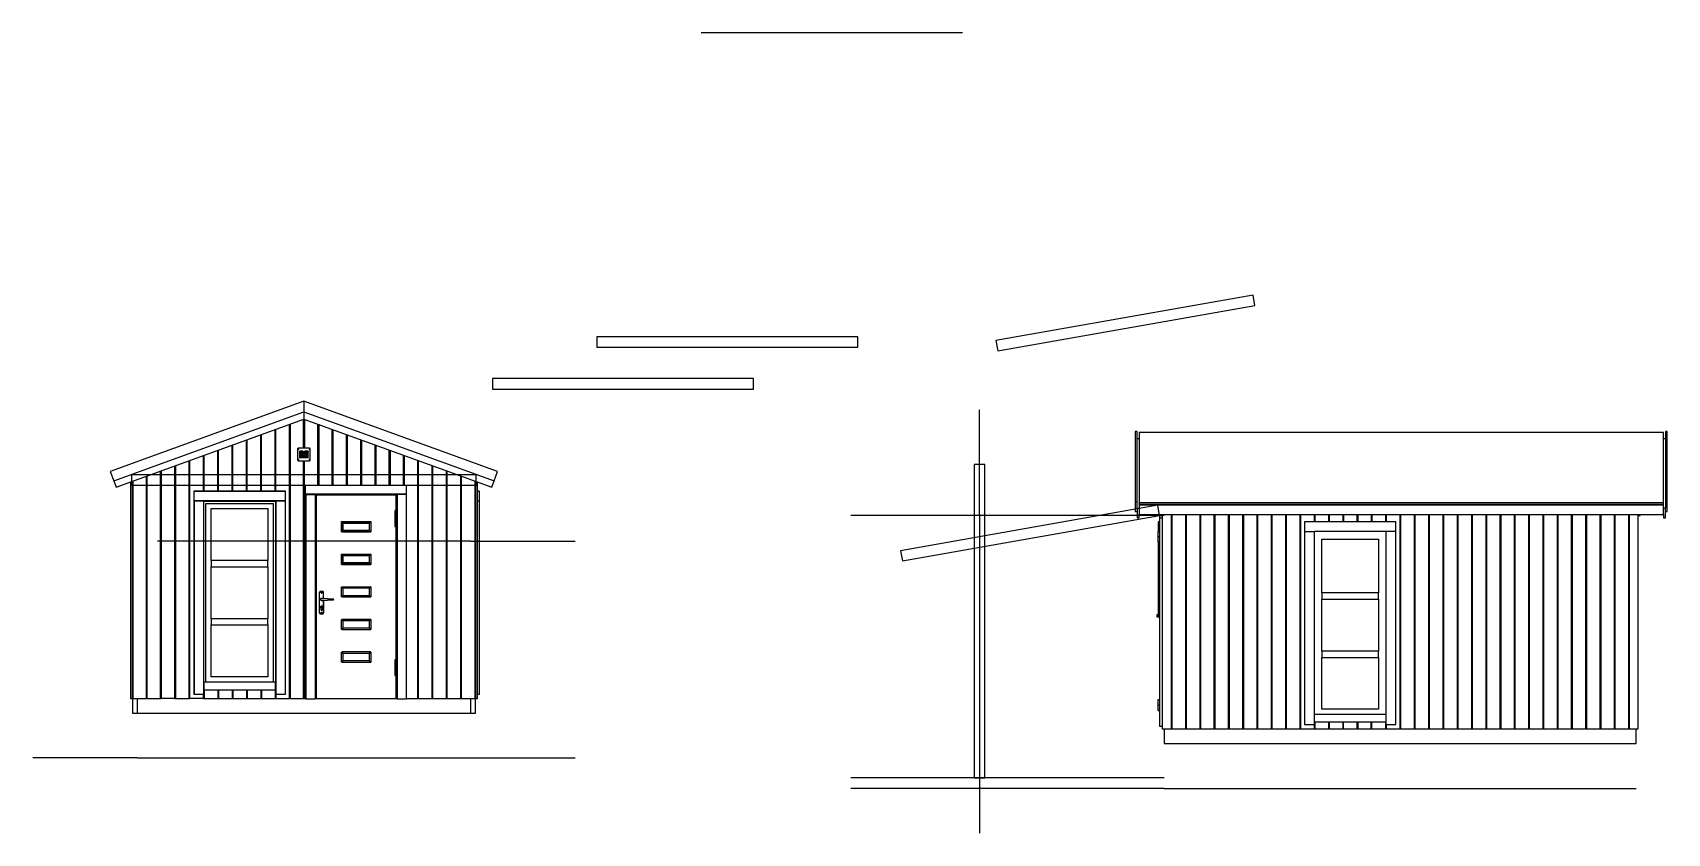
# Model space of a CAD drawing. Header units: millimetres. Extents: x -32864 to 44414, y -51818 to 3927.
# Drawn here: x 22899 to 38548, y -46353 to -38688 of the extents above; entities that cross this region are included whole.
import ezdxf

# ---------------------------------------------------------------- set-up
doc = ezdxf.new("R2010")
doc.units = ezdxf.units.MM
doc.header["$MEASUREMENT"] = 0
doc.layers.get('0').update_dxf_attribs({"true_color": 0xffffff})
for name, color, linetype, lineweight, true_color in [('elements', 4, 'Continuous', 25, 0x00ffff), ('Elements2', 54, 'Continuous', 25, 0x7f7f00), ('fundament', 5, 'Continuous', 25, 0x0000ff)]:
    doc.layers.add(name, color=color, linetype=linetype, lineweight=lineweight, true_color=true_color)
doc.layers.add('heater', color=6, linetype='Continuous', true_color=0xff00ff)

msp = doc.modelspace()

# ---------------------------------------------------------------- linework, layer by layer
for p, q in [((26369, -43269), (26367, -43269)), ((26383, -43269), (26381, -43269)), ((26367, -43412), (26369, -43412)), ((26382, -43412), (26383, -43412)), ((33674, -43567), (33674, -43625)), ((25778, -44112), (25777, -44112)), ((25777, -44119), (25778, -44119)), ((33674, -44255), (33674, -44261)), ((26369, -44697), (26367, -44697)), ((26383, -44697), (26381, -44697)), ((26367, -44839), (26369, -44839)), ((26382, -44839), (26383, -44839)), ((23899, -45632), (22899, -45632)), ((23899, -45632), (27093, -45632)), ((27093, -45632), (28093, -45632)), ((33731, -45923), (30731, -45923)), ((33731, -45923), (38251, -45923))]:
    msp.add_line(p, q)
for points in [[(25496, -42216), (23642, -42891), (23675, -42980), (25496, -42317)], [(25496, -42317), (27316, -42980), (27349, -42891), (25496, -42216)], [(25496, -42216), (25496, -42388), (25496, -42388)], [(23675, -42980), (23698, -43041), (25496, -42388)], [(25492, -42666), (25492, -42388), (25492, -42388)], [(25496, -42388), (27294, -43041), (27316, -42980)], [(25496, -42666), (25496, -42388), (25496, -42388)], [(25500, -42388), (25500, -42666), (25500, -42666)], [(25082, -43079), (25082, -42538), (25082, -42538)], [(25086, -43079), (25086, -42536), (25086, -42536)], [(25089, -43079), (25089, -42535), (25089, -42535)], [(25219, -43079), (25219, -42488), (25219, -42488)], [(25222, -42487), (25222, -43020), (25226, -43020)], [(25226, -43079), (25226, -42485), (25226, -42485)], [(25356, -45062), (25356, -42438), (25356, -42438)], [(25363, -45062), (25359, -45062), (25359, -42437)], [(25363, -42435), (25363, -43020), (25492, -43020)], [(25629, -43020), (25629, -42435), (25629, -42435)], [(25633, -42437), (25633, -43016), (25633, -43016)], [(25637, -42438), (25637, -43020), (25637, -43020)], [(25766, -43020), (25766, -42485), (25766, -42485)], [(25770, -43016), (25770, -42487), (25770, -42487)], [(25773, -42488), (25773, -43020), (25773, -43020)], [(25903, -43020), (25903, -42535), (25903, -42535)], [(25907, -43016), (25907, -42536), (25907, -42536)], [(25910, -42538), (25910, -43020), (25910, -43020)], [(33472, -43181), (33472, -42507), (33452, -42507), (33452, -43181)], [(38510, -43187), (38510, -42517), (33491, -42517), (33491, -43187)], [(38548, -43181), (38548, -42507), (38529, -42507), (38529, -43181)], [(24672, -43079), (24672, -42687), (24672, -42687)], [(24675, -43020), (24675, -42685), (24675, -43020), (24678, -43020)], [(24678, -43079), (24678, -42685), (24678, -42685)], [(24808, -43079), (24808, -42638), (24808, -42638)], [(24812, -43079), (24812, -42635), (24812, -43020), (24815, -43020)], [(24815, -43079), (24815, -42635), (24815, -42635)], [(24945, -43079), (24945, -42587), (24945, -42587)], [(24949, -43079), (24949, -42586), (24949, -43020), (24952, -43020)], [(24952, -43079), (24952, -42584), (24952, -42584)], [(25459, -42696), (25457, -42696), (25449, -42703), (25455, -42703)], [(25459, -42714), (25457, -42714), (25449, -42721), (25455, -42721)], [(25458, -42699), (25455, -42703), (25455, -42703)], [(25455, -42703), (25489, -42703), (25489, -42703)], [(25458, -42717), (25455, -42721), (25455, -42721)], [(25455, -42721), (25489, -42721), (25489, -42721)], [(25458, -42699), (25460, -42698), (25461, -42698), (25461, -42696), (25459, -42696)], [(25485, -42699), (25458, -42699), (25458, -42699)], [(25458, -42717), (25460, -42716), (25461, -42716), (25461, -42714), (25459, -42714)], [(25485, -42717), (25458, -42717), (25458, -42717)], [(25484, -42696), (25459, -42696), (25459, -42696)], [(25484, -42714), (25459, -42714), (25459, -42714)], [(25485, -42699), (25483, -42698), (25482, -42697), (25482, -42696), (25484, -42696)], [(25485, -42717), (25483, -42716), (25482, -42715), (25482, -42714), (25484, -42714)], [(25486, -42696), (25484, -42696), (25484, -42696)], [(25486, -42714), (25484, -42714), (25484, -42714)], [(25486, -42700), (25485, -42699), (25485, -42699)], [(25486, -42719), (25485, -42717), (25485, -42717)], [(25489, -42703), (25494, -42703), (25486, -42696)], [(25489, -42703), (25486, -42700), (25486, -42700)], [(25489, -42721), (25494, -42721), (25486, -42714)], [(25489, -42721), (25486, -42719), (25486, -42719)], [(25508, -42696), (25505, -42696), (25498, -42703), (25503, -42703)], [(25508, -42714), (25505, -42714), (25498, -42721), (25500, -42721)], [(25500, -42721), (25503, -42721), (25503, -42721)], [(25507, -42699), (25503, -42703), (25503, -42703)], [(25503, -42703), (25537, -42703), (25537, -42703)], [(25507, -42717), (25503, -42721), (25503, -42721)], [(25503, -42721), (25537, -42721), (25537, -42721)], [(25507, -42699), (25508, -42698), (25509, -42698), (25509, -42697), (25510, -42697), (25509, -42696), (25508, -42696)], [(25533, -42699), (25507, -42699), (25507, -42699)], [(25507, -42717), (25508, -42716), (25509, -42716), (25509, -42715), (25510, -42715), (25509, -42714), (25508, -42714)], [(25533, -42717), (25507, -42717), (25507, -42717)], [(25533, -42696), (25508, -42696), (25508, -42696)], [(25533, -42714), (25508, -42714), (25508, -42714)], [(25533, -42699), (25532, -42698), (25531, -42698), (25531, -42696), (25533, -42696)], [(25533, -42717), (25532, -42716), (25531, -42716), (25531, -42714), (25533, -42714)], [(25535, -42696), (25533, -42696), (25533, -42696)], [(25535, -42700), (25533, -42699), (25533, -42699)], [(25535, -42714), (25533, -42714), (25533, -42714)], [(25535, -42719), (25533, -42717), (25533, -42717)], [(25537, -42703), (25541, -42703), (25535, -42696)], [(25537, -42703), (25535, -42700), (25535, -42700)], [(25537, -42721), (25541, -42721), (25535, -42714)], [(25537, -42721), (25535, -42719), (25535, -42719)], [(26040, -43020), (26040, -42584), (26040, -42584)], [(26047, -42587), (26047, -43020), (26047, -43020)], [(26177, -43020), (26177, -42635), (26177, -42635)], [(26184, -42638), (26184, -43020), (26184, -43020)], [(26313, -43020), (26313, -42685), (26313, -42685)], [(26317, -42685), (26317, -43016), (26317, -43016)], [(26321, -42687), (26321, -43020), (26321, -43020)], [(33491, -42577), (33472, -42577), (33472, -42577)], [(38529, -42577), (38510, -42577), (38510, -42577)], [(24261, -45062), (24261, -42837), (24261, -42837)], [(24267, -42834), (24267, -43020), (24264, -43020)], [(24267, -45062), (24264, -45062), (24264, -42835)], [(24398, -45062), (24398, -42787), (24398, -42787)], [(24535, -45062), (24401, -45062), (24401, -42785)], [(24404, -45062), (24404, -42784), (24404, -42784)], [(24535, -43020), (24535, -42737), (24535, -42737)], [(24538, -42735), (24538, -43020), (24541, -43020)], [(24541, -43079), (24541, -42734), (24541, -42734)], [(25459, -42733), (25457, -42733), (25449, -42739), (25455, -42739)], [(25459, -42750), (25457, -42750), (25449, -42757), (25455, -42757)], [(25458, -42735), (25455, -42739), (25455, -42739)], [(25455, -42739), (25489, -42739), (25489, -42739)], [(25458, -42754), (25455, -42757), (25455, -42757)], [(25455, -42757), (25489, -42757), (25489, -42757)], [(25458, -42735), (25460, -42734), (25461, -42733), (25461, -42733), (25459, -42733)], [(25485, -42735), (25458, -42735), (25458, -42735)], [(25458, -42754), (25460, -42752), (25461, -42751), (25461, -42751), (25459, -42750)], [(25485, -42754), (25458, -42754), (25458, -42754)], [(25484, -42733), (25459, -42733), (25459, -42733)], [(25484, -42750), (25459, -42750), (25459, -42750)], [(25485, -42735), (25483, -42734), (25483, -42733), (25482, -42733), (25482, -42733), (25484, -42733)], [(25485, -42754), (25483, -42752), (25483, -42751), (25482, -42751), (25482, -42751), (25483, -42751), (25484, -42750)], [(25486, -42733), (25484, -42733), (25484, -42733)], [(25486, -42750), (25484, -42750), (25484, -42750)], [(25486, -42736), (25485, -42735), (25485, -42735)], [(25486, -42754), (25485, -42754), (25485, -42754)], [(25489, -42739), (25494, -42739), (25486, -42733)], [(25489, -42739), (25486, -42736), (25486, -42736)], [(25489, -42757), (25494, -42757), (25486, -42750)], [(25489, -42757), (25486, -42754), (25486, -42754)], [(25492, -43020), (25492, -42787), (25492, -42787)], [(25496, -43020), (25496, -42787), (25496, -43020), (25500, -43020)], [(25508, -42733), (25505, -42733), (25498, -42739), (25500, -42739)], [(25508, -42750), (25505, -42750), (25498, -42757), (25500, -42757)], [(25500, -42739), (25503, -42739), (25503, -42739)], [(25500, -42757), (25503, -42757), (25503, -42757)], [(25500, -45062), (25500, -42787), (25500, -42787)], [(25507, -42735), (25503, -42739), (25503, -42739)], [(25503, -42739), (25537, -42739), (25537, -42739)], [(25507, -42754), (25503, -42757), (25503, -42757)], [(25503, -42757), (25537, -42757), (25537, -42757)], [(25507, -42735), (25508, -42734), (25509, -42733), (25510, -42733), (25508, -42733)], [(25533, -42735), (25507, -42735), (25507, -42735)], [(25507, -42754), (25508, -42752), (25509, -42751), (25510, -42751), (25509, -42751), (25508, -42750)], [(25533, -42754), (25507, -42754), (25507, -42754)], [(25533, -42733), (25508, -42733), (25508, -42733)], [(25533, -42750), (25508, -42750), (25508, -42750)], [(25533, -42735), (25532, -42734), (25531, -42733), (25531, -42733), (25533, -42733)], [(25533, -42754), (25532, -42752), (25531, -42751), (25531, -42751), (25533, -42750)], [(25535, -42733), (25533, -42733), (25533, -42733)], [(25535, -42736), (25533, -42735), (25533, -42735)], [(25535, -42750), (25533, -42750), (25533, -42750)], [(25535, -42754), (25533, -42754), (25533, -42754)], [(25537, -42739), (25541, -42739), (25535, -42733)], [(25537, -42739), (25535, -42736), (25535, -42736)], [(25537, -42757), (25541, -42757), (25535, -42750)], [(25537, -42757), (25535, -42754), (25535, -42754)], [(26450, -43020), (26450, -42734), (26450, -42734)], [(26456, -42737), (26456, -43020), (26456, -43020)], [(26587, -45062), (26587, -42784), (26587, -42784)], [(26594, -45062), (26591, -45062), (26591, -42785)], [(26594, -45062), (26594, -42787), (26594, -42787)], [(26724, -45062), (26724, -42834), (26724, -42834)], [(26731, -45062), (26726, -45062), (26726, -42835)], [(26731, -45062), (26731, -42837), (26731, -42837)], [(23853, -42995), (23835, -42995), (23835, -45062), (23853, -45062), (23853, -43020)], [(23853, -42984), (23853, -43020), (23857, -43020)], [(23857, -43020), (23857, -45062), (23853, -45062)], [(23857, -42983), (23857, -43020), (23857, -43020)], [(23857, -43020), (23987, -43020), (23987, -43020)], [(23987, -45062), (23987, -42936), (23987, -42936)], [(23987, -43020), (23990, -43020), (23990, -43020)], [(23994, -45062), (23990, -45062), (23990, -42935)], [(23990, -43020), (23994, -43020), (23994, -43020)], [(23994, -45062), (23994, -42933), (23994, -42933)], [(23994, -43020), (24124, -43020), (24124, -43020)], [(24124, -45062), (24124, -42887), (24124, -42887)], [(24124, -43020), (24127, -43020), (24127, -43020)], [(24261, -45062), (24127, -45062), (24127, -42885)], [(24127, -43020), (24131, -43020), (24131, -43020)], [(24131, -45062), (24131, -42884), (24131, -42884)], [(24131, -43020), (24261, -43020), (24261, -43020)], [(24261, -43020), (24264, -43020), (24264, -43020)], [(24267, -43020), (24267, -45062), (24398, -45062)], [(24267, -43020), (24398, -43020), (24398, -43020)], [(24398, -43020), (24401, -43020), (24401, -43020)], [(24401, -43020), (24404, -43020), (24404, -43020)], [(24404, -43020), (24535, -43020), (24535, -43020)], [(24535, -43079), (24535, -43020), (24535, -43020)], [(24535, -43020), (24538, -43020), (24538, -43020)], [(24538, -43020), (24538, -43079), (24538, -43079)], [(24541, -43020), (24672, -43020), (24672, -43020)], [(24672, -43020), (24675, -43020), (24675, -43020)], [(24675, -43079), (24675, -43020), (24675, -43020)], [(24678, -43020), (24808, -43020), (24808, -43020)], [(24808, -43020), (24812, -43020), (24812, -43020)], [(24815, -43020), (24945, -43020), (24945, -43020)], [(24945, -43020), (24949, -43020), (24949, -43020)], [(24952, -43020), (25082, -43020), (25082, -43020)], [(25082, -43020), (25086, -43020), (25086, -43020)], [(25086, -43020), (25089, -43020), (25089, -43020)], [(25089, -43020), (25219, -43020), (25219, -43020)], [(25219, -43020), (25222, -43020), (25222, -43020)], [(25222, -43020), (25222, -43079), (25222, -43079)], [(25226, -43020), (25356, -43020), (25356, -43020)], [(25356, -43020), (25359, -43020), (25359, -43020)], [(25359, -43020), (25363, -43020), (25363, -43020)], [(25363, -43020), (25363, -45062), (25492, -45062)], [(25492, -45062), (25492, -43020), (25492, -43020)], [(25492, -43020), (25496, -43020), (25496, -43020)], [(25500, -45062), (25496, -45062), (25496, -43020)], [(25500, -43020), (25512, -43020), (25512, -43020)], [(25512, -43016), (25512, -43019), (26479, -43019)], [(26479, -43108), (25512, -43108), (25512, -43019)], [(26479, -43019), (26479, -43016), (26479, -43016)], [(26479, -43108), (26479, -43019), (26479, -43019)], [(26479, -43020), (26587, -43020), (26587, -43020)], [(26587, -43020), (26591, -43020), (26591, -43020)], [(26594, -43020), (26591, -43020), (26591, -43020)], [(26594, -43020), (26724, -43020), (26724, -43020)], [(26724, -43020), (26726, -43020), (26726, -43020)], [(26726, -43020), (26731, -43020), (26731, -43020)], [(26731, -43020), (26861, -43020), (26861, -43020)], [(26861, -45062), (26861, -42884), (26861, -42884)], [(26861, -43020), (26863, -43020), (26863, -43020)], [(26868, -45062), (26863, -45062), (26863, -42885), (26863, -43020), (26868, -43020)], [(26868, -45062), (26868, -42887), (26868, -42887)], [(26868, -43020), (26997, -43020), (26997, -43020)], [(26997, -45062), (26997, -42933), (26997, -42933)], [(26997, -43020), (27001, -43020), (27001, -43020)], [(27005, -45062), (27001, -45062), (27001, -42935), (27001, -43020), (27005, -43020)], [(27005, -45062), (27005, -42936), (27005, -42936)], [(27005, -43020), (27134, -43020), (27134, -43020)], [(27134, -45062), (27134, -42983), (27134, -42983)], [(27134, -43020), (27138, -43020), (27138, -42984)], [(27138, -43020), (27147, -43020), (27147, -42988)], [(27138, -43020), (27138, -45062), (27156, -45062), (27156, -42995), (27147, -42995)], [(25318, -43081), (25318, -43079), (24443, -43079), (24443, -43082)], [(25318, -43082), (24443, -43082), (24443, -43082)], [(24443, -43082), (24443, -43172), (24443, -43172)], [(25318, -43172), (24443, -43172), (24443, -43175)], [(24538, -43175), (24443, -43175), (24443, -43175)], [(24443, -43175), (24443, -45020), (24445, -45020)], [(24445, -43175), (24445, -45020), (24535, -45020)], [(24535, -43175), (24535, -45020), (24535, -45020)], [(25222, -43175), (25222, -44906), (24538, -44906), (24538, -44979), (25222, -44979), (25222, -44906)], [(24538, -44906), (24538, -43175), (24538, -43175)], [(24538, -43175), (25222, -43175), (25222, -43175)], [(25226, -43175), (25222, -43175), (25222, -43175)], [(25226, -43175), (25226, -45020), (25315, -45020)], [(25315, -43175), (25226, -43175), (25226, -43175)], [(25315, -45020), (25318, -45020), (25318, -43175)], [(25318, -43175), (25315, -43175), (25315, -45020)], [(25512, -43108), (25512, -43111), (25512, -43111)], [(25512, -43111), (25512, -45065), (25515, -45065)], [(25515, -43111), (25512, -43111), (25512, -43111)], [(25515, -43111), (25515, -45065), (25604, -45065)], [(25613, -43111), (25613, -45062), (25607, -45062)], [(25607, -43111), (26384, -43111), (26384, -43111)], [(26378, -43264), (26378, -43117), (25613, -43117)], [(25633, -43111), (25633, -43117), (25633, -43117)], [(25668, -43117), (25668, -43111), (25668, -43111)], [(25672, -43111), (25672, -43117), (25672, -43117)], [(25730, -43117), (25730, -43111), (25730, -43111)], [(25734, -43111), (25734, -43117), (25734, -43117)], [(25770, -43111), (25770, -43117), (25770, -43117)], [(25804, -43117), (25804, -43111), (25804, -43111)], [(25809, -43111), (25809, -43117), (25809, -43117)], [(25867, -43117), (25867, -43111), (25867, -43111)], [(25871, -43111), (25871, -43117), (25871, -43117)], [(25907, -43111), (25907, -43117), (25907, -43117)], [(25941, -43117), (25941, -43111), (25941, -43111)], [(25946, -43111), (25946, -43117), (25946, -43117)], [(25997, -43111), (25997, -43117), (25997, -43117)], [(26043, -43111), (26043, -43117), (26043, -43117)], [(26089, -43117), (26089, -43111), (26089, -43111)], [(26140, -43117), (26140, -43111), (26140, -43111)], [(26144, -43111), (26144, -43117), (26144, -43117)], [(26180, -43117), (26180, -43111), (26180, -43111)], [(26215, -43117), (26215, -43111), (26215, -43111)], [(26219, -43111), (26219, -43117), (26219, -43117)], [(26277, -43117), (26277, -43111), (26277, -43111)], [(26281, -43111), (26281, -43117), (26281, -43117)], [(26317, -43111), (26317, -43117), (26317, -43117)], [(26352, -43117), (26352, -43111), (26352, -43111)], [(26356, -43111), (26356, -43117), (26356, -43117)], [(26384, -43111), (26384, -45065), (26387, -45065)], [(26387, -43111), (26384, -43111), (26384, -43111)], [(26387, -43111), (26387, -45065), (26476, -45065)], [(26476, -43111), (26387, -43111), (26387, -43111)], [(26476, -45065), (26479, -45065), (26479, -43111), (26476, -43111)], [(26476, -43111), (26476, -45065), (26476, -45065)], [(26479, -43111), (26479, -43108), (26479, -43108)], [(27173, -43175), (27175, -43174), (27176, -43172), (27176, -43082), (27175, -43080), (27173, -43079), (27156, -43079)], [(27173, -43175), (27156, -43175), (27156, -43175)], [(33472, -43242), (33472, -43181), (33452, -43181), (33452, -43272), (33472, -43272)], [(33491, -43187), (38510, -43187), (38510, -43187)], [(38510, -43192), (33491, -43192), (33491, -43187)], [(33491, -43192), (33491, -43191), (33491, -43191)], [(38529, -43181), (38529, -43242), (38510, -43242)], [(38510, -43192), (38510, -43187), (38510, -43187)], [(38529, -43272), (38548, -43272), (38548, -43181), (38529, -43181)], [(24558, -44906), (24558, -43195), (25202, -43195), (25202, -44906)], [(24608, -43741), (24608, -43245), (25151, -43245), (25151, -43741)], [(26383, -43269), (26383, -43267), (26382, -43265), (26380, -43264), (26370, -43264), (26369, -43265), (26367, -43267), (26367, -43269)], [(26367, -43269), (26367, -43343), (26369, -43343)], [(26369, -43346), (26367, -43346), (26367, -43412)], [(26384, -43196), (26378, -43196), (26378, -43196)], [(26378, -43241), (26384, -43241), (26384, -43241)], [(26378, -43346), (26378, -43343), (26378, -43343)], [(26381, -43343), (26383, -43343), (26383, -43269)], [(26383, -43412), (26383, -43346), (26382, -43346)], [(33472, -43242), (33491, -43242), (33491, -43242)], [(33472, -43242), (33472, -43272), (33472, -43272)], [(33472, -43272), (33472, -43333), (33491, -43333), (33491, -43300)], [(33491, -43192), (33491, -43210), (33491, -43210)], [(38510, -43210), (33491, -43210), (33491, -43210)], [(33491, -43210), (33491, -43242), (33491, -43242)], [(33491, -43210), (38510, -43210), (38510, -43210)], [(33491, -43242), (33491, -43300), (33491, -43300)], [(33491, -43300), (38510, -43300), (38510, -43300)], [(33687, -43300), (33687, -43334), (33713, -43334)], [(33713, -43335), (33687, -43335), (33687, -45327), (33713, -45327)], [(33695, -43300), (33695, -43311), (33698, -43311)], [(33698, -43300), (33698, -43311), (33701, -43311)], [(33701, -43300), (33701, -43311), (33707, -43311)], [(33701, -43300), (33701, -43311), (33701, -43311)], [(33707, -43300), (33707, -43311), (33710, -43311)], [(33707, -43311), (33707, -43300), (33707, -43300)], [(33710, -43300), (33710, -43311), (33713, -43311)], [(33713, -43300), (33713, -45353), (33798, -45353)], [(33798, -43300), (33798, -45353), (33801, -45353)], [(33805, -45353), (33801, -45353), (33801, -43300)], [(33805, -43300), (33805, -45353), (33934, -45353)], [(33934, -43300), (33934, -45353), (33938, -45353)], [(33938, -43300), (33938, -45353), (33942, -45353)], [(33942, -43300), (33942, -45353), (34071, -45353)], [(34071, -43300), (34071, -45353), (34075, -45353)], [(34075, -43300), (34075, -45353), (34079, -45353)], [(34079, -43300), (34079, -45353), (34208, -45353)], [(34208, -43300), (34208, -45353), (34212, -45353)], [(34215, -45353), (34212, -45353), (34212, -43300)], [(34215, -43300), (34215, -45353), (34345, -45353)], [(34345, -43300), (34345, -45353), (34349, -45353)], [(34352, -45353), (34349, -45353), (34349, -43300)], [(34352, -43300), (34352, -45353), (34482, -45353)], [(34482, -43300), (34482, -45353), (34485, -45353)], [(34485, -43300), (34485, -45353), (34489, -45353)], [(34489, -43300), (34489, -45353), (34618, -45353)], [(34618, -43300), (34618, -45353), (34622, -45353)], [(34626, -43300), (34626, -45353), (34622, -45353)], [(34622, -45353), (34622, -43300), (34622, -43300)], [(34755, -43300), (34755, -45353), (34759, -45353)], [(34763, -45353), (34759, -45353), (34759, -43300)], [(34763, -43300), (34763, -45353), (34892, -45353)], [(34892, -43300), (34892, -45353), (34896, -45353)], [(34899, -45353), (34896, -45353), (34896, -43300)], [(34899, -43300), (34899, -45353), (35029, -45353)], [(35029, -43300), (35029, -45353), (35033, -45353)], [(35036, -43300), (35036, -45353), (35033, -45353)], [(35033, -43300), (35033, -45353), (35033, -45353)], [(35166, -43300), (35166, -43370), (35166, -43370)], [(35169, -43300), (35169, -43370), (35169, -43370)], [(35173, -43300), (35173, -43370), (35173, -43370)], [(35303, -43300), (35303, -43370), (35303, -43370)], [(35306, -43370), (35306, -43300), (35306, -43300)], [(35310, -43300), (35310, -43370), (35310, -43370)], [(35440, -43300), (35440, -43370), (35440, -43370)], [(35443, -43300), (35443, -43370), (35443, -43370)], [(35447, -43300), (35447, -43370), (35447, -43370)], [(35577, -43300), (35577, -43370), (35577, -43370)], [(35580, -43300), (35580, -43370), (35580, -43370)], [(35584, -43300), (35584, -43370), (35584, -43370)], [(35714, -43300), (35714, -43370), (35714, -43370)], [(35717, -43300), (35717, -43370), (35717, -43370)], [(35720, -43300), (35720, -43370), (35720, -43370)], [(35851, -43300), (35851, -43370), (35851, -43370)], [(35854, -43370), (35854, -43300), (35854, -43300)], [(35857, -43300), (35857, -43370), (35857, -43370)], [(35988, -43300), (35988, -45353), (35991, -45353)], [(35994, -45353), (35991, -45353), (35991, -43300)], [(35994, -43300), (35994, -45353), (36124, -45353)], [(36124, -43300), (36124, -45353), (36128, -45353)], [(36131, -45353), (36128, -45353), (36128, -43300)], [(36131, -43300), (36131, -45353), (36261, -45353)], [(36261, -43300), (36261, -45353), (36265, -45353)], [(36268, -45353), (36265, -45353), (36265, -43300)], [(36268, -43300), (36268, -45353), (36398, -45353)], [(36398, -43300), (36398, -45353), (36402, -45353)], [(36402, -43300), (36402, -45353), (36405, -45353)], [(36405, -43300), (36405, -45353), (36535, -45353)], [(36535, -43300), (36535, -45353), (36539, -45353)], [(36542, -45353), (36539, -45353), (36539, -43300)], [(36542, -43300), (36542, -45353), (36672, -45353)], [(36672, -43300), (36672, -45353), (36675, -45353)], [(36679, -45353), (36675, -45353), (36675, -43300)], [(36679, -43300), (36679, -45353), (36809, -45353)], [(36809, -43300), (36809, -45353), (36812, -45353)], [(36812, -43300), (36812, -45353), (36816, -45353)], [(36816, -43300), (36816, -45353), (36945, -45353)], [(36945, -43300), (36945, -45353), (36949, -45353)], [(36953, -45353), (36949, -45353), (36949, -43300)], [(36953, -43300), (36953, -45353), (37082, -45353)], [(37082, -43300), (37082, -45353), (37086, -45353)], [(37086, -43300), (37086, -45353), (37089, -45353)], [(37089, -43300), (37089, -45353), (37219, -45353)], [(37219, -43300), (37219, -45353), (37223, -45353)], [(37223, -43300), (37223, -45353), (37226, -45353)], [(37226, -43300), (37226, -45353), (37356, -45353)], [(37356, -43300), (37356, -45353), (37359, -45353)], [(37359, -43300), (37359, -45353), (37363, -45353)], [(37363, -43300), (37363, -45353), (37493, -45353)], [(37493, -43300), (37493, -45353), (37496, -45353)], [(37496, -43300), (37496, -45353), (37500, -45353)], [(37500, -43300), (37500, -45353), (37629, -45353)], [(37629, -43300), (37629, -45353), (37633, -45353)], [(37637, -45353), (37633, -45353), (37633, -43300)], [(37637, -43300), (37637, -45353), (37766, -45353)], [(37766, -43300), (37766, -45353), (37770, -45353)], [(37774, -45353), (37770, -45353), (37770, -43300)], [(37774, -43300), (37774, -45353), (37903, -45353)], [(37903, -43300), (37903, -45353), (37907, -45353)], [(37910, -45353), (37907, -45353), (37907, -43300)], [(37910, -43300), (37910, -45353), (38040, -45353)], [(38040, -43300), (38040, -45353), (38044, -45353)], [(38044, -43300), (38044, -45353), (38047, -45353)], [(38047, -43300), (38047, -45353), (38177, -45353)], [(38177, -43300), (38177, -45353), (38180, -45353)], [(38184, -43300), (38184, -45353), (38180, -45353), (38180, -43300)], [(38184, -45353), (38269, -45353), (38269, -43300)], [(38269, -43311), (38271, -43311), (38271, -43311)], [(38271, -43300), (38271, -43311), (38274, -43311)], [(38274, -43300), (38274, -43311), (38275, -43311)], [(38275, -43300), (38275, -43311), (38280, -43311)], [(38281, -43311), (38280, -43311), (38280, -43300)], [(38281, -43300), (38281, -43311), (38284, -43311)], [(38284, -43311), (38287, -43311), (38287, -43300)], [(38284, -43311), (38284, -43300), (38284, -43300)], [(38510, -43210), (38510, -43192), (38510, -43192)], [(38510, -43242), (38510, -43210), (38510, -43210)], [(38510, -43300), (38510, -43242), (38510, -43242)], [(38510, -43300), (38510, -43333), (38529, -43333), (38529, -43272)], [(38529, -43272), (38529, -43242), (38529, -43242)], [(25855, -43367), (25855, -43369), (25857, -43369)], [(25855, -43367), (25855, -43369), (25856, -43370)], [(25869, -43383), (25855, -43367), (25855, -43367)], [(25855, -43468), (25869, -43454), (25869, -43454)], [(25855, -43468), (25856, -43466), (25856, -43466)], [(25857, -43467), (25855, -43468), (25855, -43468)], [(25856, -43370), (25869, -43383), (25869, -43383)], [(25869, -43453), (25856, -43466), (25856, -43370)], [(25870, -43382), (25857, -43369), (26136, -43369)], [(25857, -43467), (25870, -43455), (25870, -43455)], [(25857, -43467), (26136, -43467), (26136, -43467)], [(25870, -43382), (25870, -43383), (25869, -43383)], [(25869, -43454), (25869, -43383), (25869, -43383)], [(25869, -43383), (26121, -43383), (26121, -43383)], [(25869, -43383), (25869, -43383), (25869, -43383)], [(25869, -43383), (25869, -43453), (25869, -43453)], [(25869, -43453), (25869, -43453), (25869, -43454)], [(25870, -43455), (25870, -43454), (25869, -43454)], [(26121, -43454), (25869, -43454), (25869, -43454)], [(25870, -43382), (26122, -43382), (26122, -43382)], [(26122, -43455), (25870, -43455), (25870, -43455)], [(26134, -43369), (26121, -43382), (26121, -43382)], [(26121, -43383), (26122, -43382), (26122, -43382)], [(26121, -43383), (26122, -43383), (26122, -43383)], [(26121, -43383), (26121, -43454), (26121, -43454)], [(26121, -43454), (26121, -43453), (26122, -43453)], [(26122, -43455), (26122, -43454), (26121, -43454)], [(26121, -43455), (26134, -43467), (26134, -43467)], [(26122, -43382), (26136, -43369), (26136, -43369)], [(26122, -43383), (26136, -43370), (26136, -43370)], [(26136, -43466), (26122, -43453), (26122, -43383)], [(26136, -43467), (26122, -43455), (26122, -43455)], [(26137, -43367), (26136, -43369), (26136, -43370)], [(26136, -43369), (26137, -43367), (26137, -43367)], [(26136, -43369), (26137, -43367), (26137, -43367)], [(26136, -43370), (26136, -43466), (26136, -43466)], [(26136, -43466), (26136, -43468), (26137, -43468)], [(26137, -43468), (26136, -43468), (26136, -43467)], [(26137, -43468), (26136, -43468), (26136, -43468)], [(26367, -43412), (26367, -43415), (26369, -43415), (26372, -43418), (26378, -43418), (26380, -43417), (26382, -43415), (26383, -43415), (26383, -43412)], [(26378, -44692), (26378, -43418), (26378, -43418)], [(33674, -43465), (33673, -43465), (33671, -43465), (33671, -43468)], [(33687, -43468), (33671, -43468), (33671, -43468)], [(33671, -43468), (33671, -43515), (33687, -43515)], [(33687, -43372), (33674, -43372), (33674, -43465)], [(33677, -43465), (33674, -43465), (33674, -43465)], [(33683, -43465), (33677, -43465), (33677, -43465)], [(33684, -43465), (33683, -43465), (33683, -43465)], [(33687, -43465), (33686, -43465), (33684, -43465)], [(35949, -43465), (35949, -43370), (35074, -43370), (35074, -43465), (35169, -43465)], [(35074, -43465), (35074, -45312), (35169, -45312), (35169, -43465)], [(35949, -43465), (35169, -43465), (35169, -43465)], [(35854, -43465), (35854, -45312), (35949, -45312), (35949, -43465)], [(33687, -43516), (33671, -43516), (33671, -43564)], [(33671, -43564), (33671, -43566), (33673, -43567), (33674, -43567), (33684, -43567), (33686, -43567), (33687, -43566)], [(33671, -43564), (33687, -43564), (33687, -43564)], [(33674, -43515), (33674, -43516), (33674, -43516)], [(33686, -43516), (33686, -43515), (33686, -43515)], [(35241, -44052), (35241, -43536), (35784, -43536), (35784, -44052)], [(24608, -44299), (24608, -43802), (24608, -43802)], [(25151, -43802), (25151, -44299), (25151, -44299)], [(25855, -43680), (25857, -43681), (25857, -43681)], [(25855, -43680), (25855, -43681), (25856, -43682)], [(25869, -43695), (25855, -43680), (25855, -43680)], [(25855, -43781), (25869, -43765), (25869, -43765)], [(25855, -43781), (25855, -43780), (25856, -43778)], [(25857, -43780), (25855, -43780), (25855, -43781)], [(25856, -43682), (25869, -43695), (25869, -43695)], [(25869, -43765), (25856, -43778), (25856, -43682)], [(25870, -43693), (25857, -43681), (26136, -43681)], [(25857, -43780), (25870, -43766), (25870, -43766)], [(25857, -43780), (26136, -43780), (26136, -43780)], [(25869, -43695), (25869, -43695), (25870, -43695), (25870, -43693)], [(25869, -43765), (25869, -43695), (25869, -43695)], [(25869, -43695), (26121, -43695), (26121, -43695)], [(25869, -43695), (25869, -43695), (25869, -43695)], [(25869, -43695), (25869, -43765), (25869, -43765)], [(25869, -43765), (25870, -43766), (25870, -43766)], [(26121, -43765), (25869, -43765), (25869, -43765)], [(25869, -43765), (25869, -43765), (25869, -43765)], [(25870, -43693), (26122, -43693), (26122, -43693)], [(26122, -43766), (25870, -43766), (25870, -43766)], [(26137, -43680), (26136, -43681), (26136, -43682), (26122, -43695), (26121, -43695)], [(26134, -43681), (26121, -43693), (26121, -43693)], [(26121, -43695), (26121, -43695), (26122, -43695), (26122, -43693)], [(26121, -43695), (26121, -43765), (26121, -43765)], [(26122, -43766), (26121, -43765), (26121, -43765)], [(26121, -43765), (26122, -43765), (26122, -43765)], [(26121, -43766), (26134, -43780), (26134, -43780)], [(26122, -43693), (26136, -43681), (26136, -43681)], [(26136, -43778), (26122, -43765), (26122, -43695)], [(26136, -43780), (26122, -43766), (26122, -43766)], [(26136, -43681), (26136, -43680), (26137, -43680)], [(26136, -43680), (26137, -43680), (26137, -43680)], [(26136, -43682), (26136, -43778), (26136, -43778)], [(26136, -43778), (26136, -43780), (26137, -43781)], [(26137, -43781), (26136, -43780), (26136, -43780)], [(26137, -43781), (26136, -43780), (26136, -43780)], [(26384, -43794), (26378, -43794), (26378, -43794)], [(26378, -43840), (26384, -43840), (26384, -43840)], [(25653, -44040), (25651, -44040), (25649, -44040), (25648, -44041), (25646, -44044), (25645, -44045), (25644, -44048)], [(25645, -44243), (25645, -44048), (25644, -44048)], [(25644, -44243), (25644, -44048), (25644, -44048)], [(25653, -44040), (25650, -44041), (25647, -44044), (25645, -44048)], [(25653, -44040), (25653, -44038), (25653, -44038)], [(25653, -44040), (25653, -44038), (25653, -44038)], [(25675, -44040), (25653, -44040), (25653, -44040)], [(25653, -44040), (25653, -44040), (25653, -44040)], [(25675, -44040), (25653, -44040), (25653, -44040)], [(25657, -44107), (25655, -44110), (25655, -44110)], [(25657, -44107), (25655, -44110), (25655, -44110)], [(25655, -44119), (25657, -44122), (25657, -44122)], [(25655, -44119), (25657, -44122), (25657, -44122)], [(25661, -44106), (25658, -44106), (25657, -44107)], [(25661, -44106), (25657, -44107), (25657, -44107)], [(25657, -44122), (25661, -44124), (25661, -44124)], [(25657, -44122), (25661, -44124), (25661, -44124)], [(25662, -44046), (25660, -44048), (25660, -44048)], [(25660, -44047), (25660, -44048), (25660, -44048)], [(25660, -44048), (25660, -44047), (25660, -44047)], [(25660, -44048), (25660, -44050), (25661, -44052)], [(25660, -44048), (25660, -44050), (25660, -44050)], [(25660, -44048), (25660, -44050), (25660, -44050)], [(25660, -44050), (25660, -44049), (25660, -44049)], [(25660, -44050), (25660, -44052), (25660, -44052)], [(25660, -44050), (25660, -44052), (25660, -44052)], [(25661, -44046), (25662, -44046), (25662, -44046)], [(25661, -44052), (25661, -44051), (25661, -44051)], [(25661, -44052), (25661, -44051), (25661, -44051)], [(25661, -44052), (25663, -44052), (25663, -44052)], [(25661, -44052), (25662, -44052), (25662, -44052)], [(25663, -44052), (25662, -44052), (25661, -44052)], [(25665, -44105), (25662, -44105), (25661, -44106)], [(25665, -44105), (25661, -44106), (25661, -44106)], [(25661, -44124), (25665, -44124), (25665, -44124)], [(25661, -44124), (25665, -44124), (25665, -44124)], [(25662, -44046), (25662, -44045), (25662, -44045)], [(25664, -44045), (25662, -44046), (25662, -44046)], [(25662, -44045), (25662, -44046), (25662, -44046)], [(25663, -44050), (25662, -44050), (25662, -44049), (25663, -44049)], [(25663, -44049), (25662, -44049), (25662, -44049)], [(25663, -44050), (25662, -44050), (25662, -44050)], [(25663, -44045), (25664, -44045), (25664, -44045)], [(25663, -44048), (25664, -44047), (25664, -44047)], [(25664, -44049), (25663, -44048), (25663, -44048)], [(25663, -44050), (25663, -44049), (25663, -44048)], [(25663, -44049), (25664, -44049), (25663, -44048)], [(25664, -44050), (25663, -44050), (25663, -44049), (25664, -44049)], [(25664, -44052), (25663, -44050), (25663, -44050)], [(25664, -44050), (25663, -44050), (25663, -44050)], [(25663, -44052), (25665, -44054), (25665, -44054)], [(25663, -44052), (25664, -44054), (25664, -44054)], [(25663, -44052), (25663, -44052), (25663, -44052)], [(25663, -44052), (25664, -44054), (25664, -44054)], [(25664, -44045), (25664, -44044), (25664, -44044)], [(25664, -44045), (25664, -44044), (25664, -44044)], [(25666, -44045), (25664, -44045), (25664, -44045)], [(25666, -44045), (25664, -44045), (25664, -44045)], [(25666, -44045), (25664, -44045), (25664, -44045)], [(25664, -44047), (25665, -44047), (25665, -44047)], [(25664, -44048), (25664, -44047), (25664, -44047)], [(25664, -44048), (25665, -44048), (25665, -44048)], [(25664, -44049), (25664, -44048), (25664, -44048)], [(25664, -44050), (25664, -44049), (25664, -44048)], [(25664, -44051), (25664, -44050), (25664, -44050)], [(25665, -44051), (25664, -44051), (25664, -44051)], [(25664, -44051), (25664, -44052), (25664, -44052)], [(25665, -44052), (25664, -44052), (25664, -44052)], [(25664, -44054), (25665, -44054), (25665, -44054)], [(25664, -44054), (25665, -44054), (25665, -44054)], [(25665, -44048), (25665, -44047), (25665, -44047)], [(25665, -44047), (25665, -44048), (25665, -44048)], [(25665, -44047), (25665, -44049), (25665, -44049)], [(25665, -44048), (25665, -44049), (25667, -44049)], [(25665, -44048), (25665, -44049), (25666, -44049)], [(25665, -44048), (25665, -44049), (25665, -44049)], [(25665, -44050), (25665, -44049), (25665, -44049)], [(25665, -44050), (25665, -44049), (25665, -44049)], [(25665, -44050), (25665, -44049), (25665, -44049)], [(25667, -44050), (25665, -44050), (25665, -44050)], [(25665, -44050), (25666, -44050), (25666, -44050)], [(25665, -44050), (25665, -44052), (25665, -44052)], [(25665, -44050), (25665, -44052), (25665, -44052)], [(25665, -44054), (25667, -44052), (25667, -44052)], [(25665, -44054), (25666, -44052), (25666, -44052)], [(25665, -44054), (25665, -44052), (25665, -44052)], [(25665, -44054), (25666, -44052), (25666, -44052)], [(25665, -44054), (25665, -44052), (25665, -44052)], [(25665, -44105), (25665, -44103), (25665, -44103)], [(25669, -44106), (25667, -44105), (25665, -44105)], [(25669, -44106), (25665, -44105), (25665, -44105)], [(25665, -44105), (25777, -44112), (25777, -44112)], [(25665, -44124), (25777, -44119), (25777, -44119)], [(25665, -44124), (25667, -44124), (25669, -44124)], [(25665, -44124), (25669, -44124), (25669, -44124)], [(25665, -44124), (25665, -44124), (25665, -44124)], [(25666, -44045), (25666, -44044), (25666, -44044)], [(25666, -44045), (25666, -44044), (25666, -44044)], [(25666, -44045), (25666, -44044), (25666, -44044)], [(25668, -44047), (25666, -44045), (25666, -44045)], [(25668, -44047), (25666, -44045), (25666, -44045)], [(25668, -44047), (25666, -44045), (25666, -44045)], [(25666, -44049), (25666, -44050), (25667, -44050)], [(25667, -44049), (25666, -44049), (25666, -44049)], [(25666, -44052), (25667, -44052), (25667, -44052)], [(25666, -44052), (25667, -44052), (25667, -44052)], [(25667, -44046), (25668, -44047), (25668, -44047)], [(25667, -44049), (25667, -44050), (25667, -44050)], [(25667, -44052), (25668, -44051), (25668, -44051)], [(25667, -44052), (25668, -44052), (25668, -44052)], [(25667, -44052), (25667, -44052), (25667, -44052)], [(25667, -44052), (25668, -44052), (25668, -44052)], [(25667, -44052), (25667, -44052), (25667, -44052)], [(25668, -44047), (25668, -44046), (25668, -44046)], [(25668, -44047), (25668, -44046), (25668, -44046)], [(25669, -44049), (25668, -44047), (25668, -44047)], [(25669, -44049), (25668, -44047), (25668, -44047)], [(25669, -44049), (25668, -44047), (25668, -44047)], [(25668, -44048), (25669, -44049), (25669, -44049)], [(25669, -44049), (25668, -44051), (25668, -44051)], [(25669, -44049), (25668, -44051), (25668, -44051)], [(25668, -44051), (25669, -44049), (25669, -44049)], [(25668, -44051), (25668, -44050), (25668, -44050)], [(25668, -44051), (25668, -44050), (25668, -44050)], [(25668, -44052), (25668, -44051), (25668, -44051)], [(25668, -44052), (25668, -44051), (25668, -44051)], [(25669, -44049), (25669, -44048), (25669, -44048)], [(25669, -44049), (25669, -44048), (25669, -44048)], [(25777, -44112), (25669, -44106), (25669, -44106)], [(25669, -44124), (25777, -44118), (25777, -44118)], [(25684, -44048), (25684, -44045), (25684, -44044), (25679, -44040), (25677, -44040), (25675, -44040)], [(25684, -44048), (25682, -44044), (25679, -44041), (25675, -44040)], [(25675, -44040), (25675, -44040), (25675, -44040)], [(25684, -44048), (25684, -44046), (25684, -44046)], [(25684, -44106), (25684, -44048), (25684, -44048)], [(25684, -44048), (25684, -44048), (25684, -44048)], [(25684, -44106), (25684, -44048), (25684, -44048)], [(25684, -44124), (25684, -44243), (25684, -44243)], [(25684, -44243), (25684, -44124), (25684, -44124)], [(25777, -44118), (25780, -44117), (25780, -44116), (25780, -44113), (25778, -44112), (25777, -44112)], [(25777, -44112), (25777, -44112), (25777, -44112)], [(25777, -44119), (25777, -44118), (25777, -44118)], [(26121, -44006), (25870, -44006), (25857, -43993), (26134, -43993)], [(26121, -44006), (26122, -44006), (26136, -43993), (26134, -43993)], [(26134, -43993), (26121, -44006), (26121, -44006)], [(26121, -44079), (26134, -44091), (26134, -44091)], [(35241, -44610), (35241, -44112), (35241, -44112)], [(35241, -44562), (35241, -44119), (35241, -44119)], [(35784, -44112), (35784, -44610), (35784, -44610)], [(35784, -44119), (35784, -44562), (35784, -44562)], [(25645, -44243), (25644, -44243), (25645, -44247), (25648, -44250), (25649, -44251), (25651, -44252), (25653, -44252)], [(25644, -44243), (25645, -44246), (25645, -44246)], [(25645, -44243), (25647, -44247), (25650, -44250), (25653, -44251)], [(25653, -44251), (25675, -44251), (25675, -44251)], [(25653, -44252), (25653, -44251), (25653, -44251)], [(25653, -44252), (25675, -44252), (25675, -44252)], [(25669, -44194), (25672, -44191), (25672, -44187), (25672, -44185), (25672, -44184), (25669, -44180), (25665, -44178), (25660, -44179), (25657, -44182), (25655, -44186), (25657, -44191), (25660, -44194)], [(25658, -44180), (25657, -44183), (25655, -44184), (25655, -44188), (25657, -44191), (25655, -44187), (25657, -44183)], [(25662, -44178), (25658, -44180), (25657, -44181), (25657, -44183)], [(25662, -44178), (25658, -44180), (25658, -44180)], [(25660, -44211), (25660, -44194), (25660, -44195), (25658, -44195)], [(25658, -44195), (25658, -44211), (25658, -44211)], [(25661, -44216), (25660, -44213), (25658, -44211)], [(25660, -44211), (25658, -44211), (25660, -44213)], [(25660, -44211), (25660, -44215), (25664, -44216), (25668, -44215), (25669, -44211)], [(25660, -44213), (25660, -44216), (25661, -44216)], [(25660, -44213), (25660, -44213), (25660, -44213)], [(25662, -44240), (25660, -44240), (25660, -44240)], [(25660, -44240), (25660, -44240), (25660, -44240)], [(25660, -44240), (25660, -44240), (25660, -44240)], [(25660, -44240), (25660, -44243), (25661, -44246)], [(25660, -44242), (25660, -44240), (25660, -44240)], [(25660, -44240), (25660, -44243), (25660, -44243)], [(25660, -44240), (25660, -44243), (25660, -44243)], [(25660, -44243), (25660, -44244), (25660, -44244)], [(25660, -44243), (25660, -44243), (25660, -44243)], [(25660, -44243), (25660, -44244), (25660, -44244)], [(25661, -44216), (25663, -44216), (25664, -44216)], [(25664, -44216), (25661, -44216), (25661, -44216)], [(25661, -44240), (25662, -44240), (25662, -44240)], [(25661, -44246), (25661, -44244), (25661, -44244)], [(25661, -44246), (25661, -44244), (25661, -44244)], [(25661, -44246), (25663, -44246), (25663, -44246)], [(25661, -44246), (25662, -44246), (25662, -44246)], [(25663, -44246), (25662, -44246), (25661, -44246)], [(25666, -44178), (25662, -44178), (25662, -44178)], [(25662, -44178), (25666, -44178), (25666, -44178)], [(25664, -44239), (25662, -44240), (25662, -44240)], [(25662, -44239), (25662, -44240), (25662, -44240)], [(25663, -44243), (25662, -44243), (25662, -44242), (25663, -44242)], [(25662, -44243), (25663, -44243), (25662, -44242)], [(25663, -44239), (25664, -44239), (25664, -44239)], [(25663, -44242), (25664, -44240), (25664, -44240)], [(25663, -44242), (25663, -44240), (25663, -44240)], [(25664, -44242), (25663, -44242), (25663, -44242)], [(25664, -44243), (25663, -44242), (25664, -44242)], [(25664, -44246), (25663, -44243), (25663, -44243)], [(25664, -44243), (25663, -44243), (25663, -44243)], [(25663, -44243), (25663, -44243), (25663, -44243)], [(25664, -44243), (25663, -44243), (25664, -44243)], [(25663, -44246), (25665, -44246), (25665, -44246)], [(25663, -44246), (25664, -44246), (25664, -44246)], [(25663, -44246), (25663, -44246), (25663, -44246)], [(25663, -44246), (25664, -44246), (25664, -44246)], [(25667, -44216), (25664, -44216), (25664, -44216)], [(25664, -44239), (25664, -44237), (25664, -44237)], [(25664, -44239), (25664, -44237), (25664, -44237)], [(25666, -44239), (25664, -44239), (25664, -44239)], [(25666, -44239), (25664, -44239), (25664, -44239)], [(25666, -44239), (25664, -44239), (25664, -44239)], [(25664, -44242), (25664, -44240), (25664, -44240)], [(25664, -44240), (25665, -44240), (25665, -44240)], [(25664, -44242), (25664, -44240), (25664, -44240)], [(25664, -44242), (25665, -44242), (25665, -44242)], [(25664, -44243), (25664, -44243), (25664, -44242)], [(25665, -44243), (25664, -44243), (25664, -44243)], [(25664, -44243), (25664, -44243), (25664, -44243)], [(25664, -44243), (25664, -44246), (25664, -44246)], [(25664, -44246), (25665, -44246), (25665, -44246)], [(25664, -44246), (25665, -44246), (25665, -44246)], [(25665, -44246), (25664, -44246), (25664, -44246)], [(25665, -44216), (25666, -44216), (25666, -44216)], [(25665, -44242), (25665, -44240), (25665, -44240)], [(25665, -44240), (25665, -44242), (25665, -44242)], [(25665, -44242), (25665, -44240), (25665, -44240)], [(25665, -44240), (25665, -44242), (25665, -44242)], [(25665, -44242), (25667, -44242), (25667, -44242)], [(25667, -44243), (25665, -44243), (25665, -44243)], [(25665, -44243), (25665, -44243), (25665, -44243)], [(25665, -44243), (25666, -44243), (25666, -44243)], [(25665, -44243), (25665, -44243), (25665, -44243)], [(25665, -44243), (25666, -44243), (25666, -44243)], [(25665, -44243), (25665, -44246), (25665, -44246)], [(25665, -44243), (25665, -44243), (25665, -44243)], [(25665, -44243), (25665, -44246), (25665, -44246)], [(25665, -44246), (25667, -44246), (25667, -44246)], [(25665, -44246), (25666, -44246), (25666, -44246)], [(25665, -44246), (25665, -44246), (25665, -44246)], [(25665, -44246), (25666, -44246), (25666, -44246)], [(25665, -44246), (25665, -44246), (25665, -44246)], [(25666, -44178), (25670, -44180), (25672, -44183), (25674, -44187), (25672, -44191)], [(25666, -44239), (25666, -44237), (25666, -44237)], [(25666, -44239), (25666, -44237), (25666, -44237)], [(25666, -44239), (25666, -44237), (25666, -44237)], [(25668, -44240), (25666, -44239), (25666, -44239)], [(25668, -44240), (25666, -44239), (25666, -44239)], [(25668, -44240), (25666, -44239), (25666, -44239)], [(25667, -44242), (25666, -44243), (25666, -44243)], [(25666, -44243), (25667, -44243), (25667, -44243)], [(25666, -44246), (25667, -44246), (25667, -44246)], [(25666, -44246), (25667, -44246), (25667, -44246)], [(25670, -44195), (25670, -44212), (25667, -44216)], [(25667, -44216), (25668, -44216), (25669, -44213)], [(25669, -44213), (25667, -44216), (25667, -44216)], [(25667, -44240), (25668, -44240), (25668, -44240)], [(25667, -44242), (25667, -44243), (25667, -44243)], [(25667, -44246), (25668, -44244), (25668, -44244)], [(25667, -44246), (25668, -44244), (25668, -44244)], [(25668, -44244), (25667, -44246), (25667, -44246)], [(25667, -44246), (25667, -44246), (25667, -44246)], [(25667, -44246), (25667, -44246), (25667, -44246)], [(25668, -44179), (25668, -44178), (25668, -44178)], [(25669, -44242), (25668, -44240), (25668, -44240)], [(25669, -44242), (25668, -44240), (25668, -44240)], [(25668, -44240), (25668, -44240), (25668, -44240)], [(25669, -44242), (25668, -44240), (25668, -44240)], [(25668, -44240), (25668, -44240), (25668, -44240)], [(25669, -44242), (25668, -44244), (25668, -44244)], [(25669, -44242), (25669, -44243), (25668, -44244)], [(25668, -44242), (25669, -44242), (25669, -44242)], [(25668, -44243), (25668, -44244), (25668, -44244)], [(25668, -44244), (25669, -44243), (25669, -44243)], [(25668, -44244), (25668, -44243), (25668, -44243)], [(25668, -44244), (25668, -44243), (25668, -44243)], [(25670, -44195), (25669, -44194), (25669, -44194)], [(25669, -44211), (25669, -44194), (25669, -44194)], [(25669, -44211), (25670, -44211), (25670, -44211)], [(25669, -44243), (25669, -44242), (25669, -44242)], [(25669, -44243), (25669, -44242), (25669, -44242)], [(25670, -44195), (25672, -44189), (25672, -44184)], [(25670, -44195), (25672, -44192), (25672, -44191)], [(25672, -44191), (25670, -44195), (25670, -44211)], [(25672, -44182), (25671, -44181), (25671, -44181)], [(25672, -44186), (25672, -44184), (25672, -44184)], [(25672, -44191), (25674, -44188), (25674, -44188)], [(25675, -44252), (25677, -44252), (25679, -44251), (25681, -44250), (25684, -44249), (25684, -44247), (25684, -44243)], [(25675, -44251), (25679, -44250), (25682, -44247), (25684, -44243)], [(25675, -44252), (25675, -44251), (25675, -44251)], [(25677, -44252), (25675, -44252), (25675, -44252)], [(25684, -44243), (25684, -44243), (25684, -44243)], [(33681, -44261), (33662, -44261), (33662, -44261)], [(33662, -44261), (33681, -44261), (33681, -44261)], [(33662, -44261), (33662, -44268), (33662, -44268)], [(33681, -44275), (33681, -44268), (33662, -44268), (33662, -44275)], [(33681, -44275), (33681, -44281), (33662, -44281)], [(33662, -44275), (33681, -44275), (33681, -44275)], [(33662, -44275), (33662, -44281), (33662, -44281)], [(33662, -44281), (33681, -44281), (33681, -44281)], [(33687, -44261), (33681, -44261), (33681, -44261)], [(33681, -44268), (33681, -44261), (33681, -44261)], [(33681, -44281), (33681, -44280), (33681, -44280)], [(33681, -44281), (33687, -44281), (33687, -44281)], [(25151, -44359), (25151, -44855), (24608, -44855), (24608, -44359)], [(26134, -44305), (26121, -44317), (26121, -44317)], [(26121, -44390), (26134, -44403), (26134, -44403)], [(26136, -44305), (26136, -44401), (26122, -44389), (26122, -44319)], [(26122, -44319), (26136, -44305), (26136, -44305)], [(26384, -44393), (26378, -44393), (26378, -44393)], [(26378, -44438), (26384, -44438), (26384, -44438)], [(26134, -44616), (26121, -44630), (26121, -44630)], [(26121, -44702), (26134, -44715), (26134, -44715)], [(26383, -44697), (26383, -44695), (26382, -44692), (26380, -44692), (26370, -44692), (26369, -44692), (26367, -44695), (26367, -44697)], [(26367, -44697), (26367, -44771), (26369, -44771)], [(26381, -44771), (26383, -44771), (26383, -44697)], [(35784, -44670), (35784, -45166), (35241, -45166), (35241, -44670)], [(35241, -45145), (35241, -44703), (35241, -44703)], [(35784, -44703), (35784, -45145), (35784, -45145)], [(25613, -45062), (26378, -45062), (26378, -44845)], [(26369, -44774), (26367, -44774), (26367, -44839)], [(26367, -44839), (26367, -44842), (26369, -44843), (26372, -44845), (26378, -44845), (26380, -44844), (26382, -44843), (26383, -44842), (26383, -44839)], [(26378, -44774), (26378, -44771), (26378, -44771)], [(26383, -44839), (26383, -44774), (26382, -44774)], [(23853, -45062), (23853, -45202), (23899, -45202)], [(23857, -45062), (23987, -45062), (23987, -45062)], [(23899, -45062), (23899, -45202), (27093, -45202)], [(23987, -45062), (23990, -45062), (23990, -45062)], [(23994, -45062), (24124, -45062), (24124, -45062)], [(24124, -45062), (24127, -45062), (24127, -45062)], [(24261, -45062), (24264, -45062), (24264, -45062)], [(24398, -45062), (24401, -45062), (24401, -45062)], [(24535, -45020), (24538, -45020), (24538, -44979)], [(24535, -45062), (24535, -45020), (24535, -45020)], [(24535, -45062), (24538, -45062), (24538, -45062)], [(24538, -45020), (24538, -45062), (24541, -45062)], [(24541, -44979), (24541, -45062), (24541, -45062)], [(24541, -45062), (24672, -45062), (24672, -45062)], [(24672, -44979), (24672, -45062), (24672, -45062)], [(24672, -45062), (24675, -45062), (24675, -45062)], [(24675, -44979), (24675, -45062), (24678, -45062)], [(24678, -44979), (24678, -45062), (24678, -45062)], [(24678, -45062), (24808, -45062), (24808, -45062)], [(24808, -44979), (24808, -45062), (24808, -45062)], [(24808, -45062), (24812, -45062), (24812, -45062)], [(24812, -44979), (24812, -45062), (24815, -45062)], [(24815, -44979), (24815, -45062), (24815, -45062)], [(24815, -45062), (24945, -45062), (24945, -45062)], [(24945, -44979), (24945, -45062), (24945, -45062)], [(24945, -45062), (24949, -45062), (24949, -45062)], [(24952, -45062), (24949, -45062), (24949, -44979)], [(24952, -44979), (24952, -45062), (24952, -45062)], [(24952, -45062), (25082, -45062), (25082, -45062)], [(25082, -44979), (25082, -45062), (25082, -45062)], [(25082, -45062), (25086, -45062), (25086, -45062)], [(25086, -44979), (25086, -45062), (25089, -45062)], [(25089, -44979), (25089, -45062), (25089, -45062)], [(25089, -45062), (25219, -45062), (25219, -45062)], [(25219, -44979), (25219, -45062), (25219, -45062)], [(25219, -45062), (25222, -45062), (25222, -45062)], [(25222, -44979), (25222, -45020), (25222, -45020)], [(25222, -45020), (25226, -45020), (25226, -45020)], [(25222, -45062), (25222, -45020), (25222, -45020)], [(25222, -45062), (25226, -45062), (25226, -45062)], [(25226, -45020), (25226, -45062), (25226, -45062)], [(25226, -45062), (25356, -45062), (25356, -45062)], [(25356, -45062), (25359, -45062), (25359, -45062)], [(25492, -45062), (25496, -45062), (25496, -45062)], [(25500, -45062), (25512, -45062), (25512, -45062)], [(25613, -45062), (25613, -45061), (25613, -45061)], [(26384, -44992), (26378, -44992), (26378, -44992)], [(26384, -45037), (26378, -45037), (26378, -45037)], [(26378, -45037), (26384, -45037), (26384, -45037)], [(26384, -45056), (26378, -45056), (26378, -45056)], [(26479, -45062), (26587, -45062), (26587, -45062)], [(26587, -45062), (26591, -45062), (26591, -45062)], [(26594, -45062), (26724, -45062), (26724, -45062)], [(26724, -45062), (26726, -45062), (26726, -45062)], [(26731, -45062), (26861, -45062), (26861, -45062)], [(26861, -45062), (26863, -45062), (26863, -45062)], [(26868, -45062), (26997, -45062), (26997, -45062)], [(26997, -45062), (27001, -45062), (27001, -45062)], [(27005, -45062), (27134, -45062), (27134, -45062)], [(27093, -45202), (27138, -45202), (27138, -45062)], [(27093, -45202), (27093, -45062), (27093, -45062)], [(27134, -45062), (27138, -45062), (27138, -45062)], [(27156, -45020), (27173, -45020), (27173, -45020)], [(33683, -45075), (33673, -45075), (33671, -45076), (33671, -45077)], [(33687, -45077), (33671, -45077), (33671, -45077)], [(33671, -45077), (33671, -45124), (33687, -45124)], [(33687, -45127), (33671, -45127), (33671, -45175)], [(33671, -45175), (33687, -45175), (33687, -45175)], [(33671, -45175), (33671, -45175), (33673, -45176), (33674, -45178)], [(33674, -45124), (33674, -45127), (33674, -45127)], [(33674, -45178), (33677, -45178), (33677, -45178)], [(33677, -45178), (33684, -45178), (33686, -45176), (33687, -45175)], [(33684, -45075), (33683, -45075), (33683, -45075)], [(33687, -45076), (33686, -45075), (33684, -45075)], [(33686, -45127), (33686, -45124), (33686, -45124)], [(35447, -45216), (35169, -45216), (35169, -45216)], [(35577, -45216), (35447, -45216), (35447, -45216)], [(35854, -45216), (35577, -45216), (35577, -45216)], [(33731, -45353), (33731, -45493), (38251, -45493), (38251, -45353)], [(34626, -45353), (34755, -45353), (34755, -45353)], [(35036, -45353), (35166, -45353), (35166, -45353)], [(35166, -45312), (35166, -45353), (35166, -45353)], [(35166, -45353), (35169, -45353), (35169, -45353)], [(35169, -45286), (35854, -45286), (35854, -45286)], [(35169, -45312), (35169, -45353), (35173, -45353)], [(35173, -45286), (35173, -45353), (35303, -45353)], [(35303, -45286), (35303, -45353), (35306, -45353)], [(35306, -45286), (35306, -45353), (35310, -45353)], [(35310, -45286), (35310, -45353), (35440, -45353)], [(35440, -45286), (35440, -45353), (35443, -45353)], [(35443, -45286), (35443, -45353), (35447, -45353)], [(35447, -45353), (35447, -45286), (35447, -45286)], [(35447, -45353), (35577, -45353), (35577, -45353)], [(35577, -45286), (35577, -45353), (35580, -45353)], [(35580, -45286), (35580, -45353), (35584, -45353)], [(35584, -45286), (35584, -45353), (35857, -45353)], [(35714, -45353), (35714, -45286), (35714, -45286)], [(35720, -45353), (35714, -45353), (35714, -45353)], [(35717, -45286), (35717, -45353), (35717, -45353)], [(35720, -45353), (35720, -45286), (35720, -45286)], [(35851, -45286), (35851, -45353), (35854, -45353)], [(35854, -45353), (35854, -45286), (35854, -45286)], [(35854, -45353), (35857, -45353), (35857, -45353)], [(35857, -45312), (35857, -45353), (35988, -45353)]]:
    msp.add_lwpolyline(points)
for points in [[(25435, -42781), (25437, -42785), (25441, -42787), (25550, -42787), (25554, -42785), (25556, -42781), (25556, -42672), (25554, -42668), (25550, -42666), (25441, -42666), (25437, -42668), (25435, -42672)], [(25446, -42675), (25446, -42673), (25444, -42672), (25442, -42673), (25441, -42675), (25442, -42676), (25446, -42676)], [(25550, -42675), (25549, -42673), (25547, -42672), (25546, -42673), (25545, -42675), (25546, -42676), (25549, -42676)], [(26043, -42586), (26043, -43016)], [(26180, -43016), (26180, -42635)], [(25446, -42778), (25446, -42776), (25442, -42776), (25441, -42778), (25442, -42781), (25444, -42781), (25446, -42781)], [(25550, -42778), (25549, -42776), (25546, -42776), (25545, -42778), (25546, -42781), (25547, -42781), (25549, -42781)], [(26454, -43016), (26454, -42735)], [(25607, -43111), (25515, -43111)], [(25604, -43111), (25604, -45065), (25607, -45065), (25607, -43111)], [(27173, -43175), (27173, -45020), (27176, -45020), (27176, -43175)], [(26137, -43367), (26137, -43468), (25855, -43468), (25855, -43367)], [(25151, -43802), (25151, -43741), (24608, -43741), (24608, -43802)], [(26137, -43680), (26137, -43781), (25855, -43781), (25855, -43680)], [(25655, -44110), (25654, -44115), (25655, -44119), (25654, -44115)], [(25669, -44049), (25668, -44046), (25664, -44044), (25661, -44046), (25660, -44049), (25661, -44052), (25664, -44055), (25668, -44052)], [(25669, -44049), (25667, -44045), (25662, -44045), (25660, -44047), (25660, -44049), (25660, -44049), (25660, -44051), (25660, -44052), (25664, -44054), (25666, -44054), (25668, -44052), (25669, -44050)], [(25662, -44046), (25660, -44047)], [(25660, -44048), (25660, -44047)], [(25660, -44052), (25661, -44052)], [(25664, -44045), (25662, -44045)], [(25662, -44052), (25663, -44052)], [(25664, -44050), (25663, -44050)], [(25869, -44076), (25856, -44090), (25856, -43994), (25869, -44007)], [(26134, -44091), (26136, -44091), (26122, -44079), (25870, -44079), (25857, -44091)], [(26136, -44090), (26122, -44076), (26122, -44007), (26136, -43994)], [(35784, -44112), (35784, -44052), (35241, -44052), (35241, -44112)], [(25672, -44185), (25670, -44182), (25667, -44179), (25663, -44179), (25660, -44180), (25657, -44183), (25657, -44187), (25657, -44191), (25660, -44194), (25663, -44195), (25667, -44195), (25670, -44192), (25672, -44189)], [(25670, -44183), (25670, -44182), (25664, -44179), (25658, -44182), (25657, -44188), (25660, -44192), (25665, -44195), (25671, -44192), (25672, -44185)], [(25657, -44191), (25657, -44192), (25658, -44195)], [(25669, -44243), (25667, -44239), (25665, -44237), (25664, -44237), (25660, -44240), (25660, -44243), (25660, -44243), (25660, -44244), (25662, -44246), (25664, -44247), (25666, -44246), (25667, -44246), (25668, -44246), (25668, -44244), (25669, -44243), (25668, -44239), (25664, -44237), (25661, -44239), (25660, -44243), (25661, -44246), (25664, -44247), (25668, -44246)], [(25662, -44240), (25660, -44240)], [(25660, -44244), (25661, -44246)], [(25664, -44239), (25662, -44239)], [(25662, -44240), (25662, -44239)], [(25662, -44246), (25663, -44246)], [(25665, -44183), (25665, -44191), (25663, -44191), (25663, -44183)], [(25664, -44243), (25663, -44243)], [(25665, -44242), (25665, -44243)], [(25669, -44213), (25670, -44211)], [(25151, -44359), (25151, -44299), (24608, -44299), (24608, -44359)], [(25869, -44389), (25856, -44401), (25856, -44305), (25869, -44319)], [(26136, -44305), (25857, -44305), (25870, -44317), (26122, -44317)], [(26134, -44403), (26136, -44403), (26122, -44390), (25870, -44390), (25857, -44403)], [(25869, -44701), (25856, -44714), (25856, -44618), (25869, -44630)], [(26136, -44616), (25857, -44616), (25870, -44630), (26122, -44630)], [(26134, -44715), (26136, -44715), (26122, -44702), (25870, -44702), (25857, -44715)], [(26136, -44714), (26122, -44701), (26122, -44630), (26136, -44618)], [(35784, -44670), (35784, -44610), (35241, -44610), (35241, -44670)]]:
    msp.add_lwpolyline(points, close=True)
for points in [[(25318, -43175), (25318, -43144), (25318, -43112), (25318, -43081)], [(26381, -43269), (26377, -43269), (26373, -43269), (26369, -43269)], [(26369, -43343), (26373, -43343), (26377, -43343), (26381, -43343)], [(26382, -43346), (26378, -43346), (26373, -43346), (26369, -43346)], [(26369, -43412), (26373, -43412), (26378, -43412), (26382, -43412)], [(33674, -43625), (33674, -43835), (33674, -44045), (33674, -44255)], [(25778, -44119), (25781, -44116), (25783, -44113), (25778, -44112)], [(26381, -44697), (26377, -44697), (26373, -44697), (26369, -44697)], [(26369, -44771), (26373, -44771), (26377, -44771), (26381, -44771)], [(26382, -44774), (26378, -44774), (26373, -44774), (26369, -44774)], [(26369, -44839), (26373, -44839), (26378, -44839), (26382, -44839)]]:
    msp.add_open_spline(points, degree=3)
at = {"layer": 'elements'}
for p, q in [((31963, -43300), (31963, -42300)), ((31963, -43300), (31963, -45353)), ((31963, -45353), (31963, -46353))]:
    msp.add_line(p, q, dxfattribs=at)
at = {"layer": 'Elements2'}
msp.add_line((33731, -45823), (30731, -45823), dxfattribs=at)
at = {"layer": 'fundament'}
for p, q in [((29300, -38688), (31800, -38688)), ((34583, -41202), (32121, -41636)), ((32138, -41734), (34600, -41300)), ((34600, -41300), (34583, -41202)), ((30800, -41600), (28300, -41600)), ((28300, -41600), (28300, -41700)), ((30800, -41700), (30800, -41600)), ((28300, -41700), (30800, -41700)), ((32121, -41636), (32138, -41734)), ((29800, -42000), (27300, -42000)), ((27300, -42000), (27300, -42100)), ((29800, -42100), (29800, -42000)), ((27300, -42100), (29800, -42100)), ((32013, -42823), (31913, -42823)), ((31913, -42823), (31913, -45823)), ((32013, -45823), (32013, -42823)), ((27146, -42920), (23846, -42920)), ((23846, -42920), (23846, -43020)), ((23846, -43020), (27146, -43020)), ((27146, -43020), (27146, -42920)), ((33670, -43213), (31208, -43648)), ((31225, -43746), (33687, -43312)), ((33687, -43312), (33670, -43213)), ((31208, -43648), (31225, -43746)), ((31913, -45823), (32013, -45823))]:
    msp.add_line(p, q, dxfattribs=at)
at = {"layer": 'heater'}
for p, q in [((33731, -43312), (30731, -43312)), ((27093, -43555), (24093, -43555)), ((27093, -43555), (28093, -43555))]:
    msp.add_line(p, q, dxfattribs=at)

doc.saveas('drawing.dxf')
